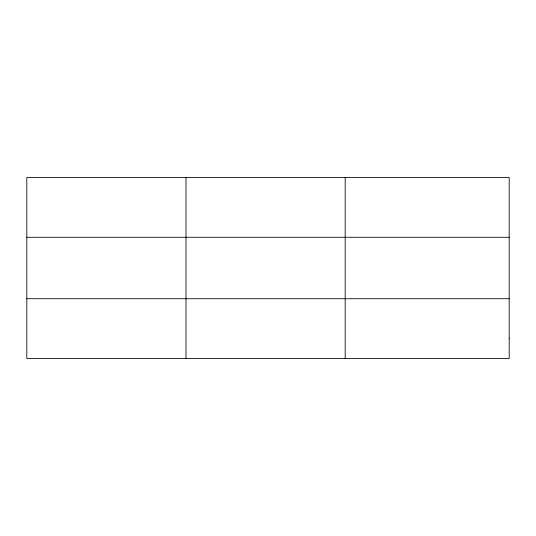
<?xml version="1.0" encoding="UTF-8"?>
<svg xmlns="http://www.w3.org/2000/svg" width="536" height="536" viewBox="0 0 536 536"><rect width="100%" height="100%" fill="white"/><g stroke="black" fill="none" stroke-linecap="round" stroke-linejoin="round"><path stroke-width="0.8" d="M185.992 177.604L185.992 358.396M345.184 177.604L345.184 358.396M26.8 237.267L509.2 237.267M26.8 298.733L509.2 298.733M509.2 338.511L509.2 358.396L26.8 358.396L26.8 177.604L509.2 177.604L509.2 338.511"/></g></svg>
